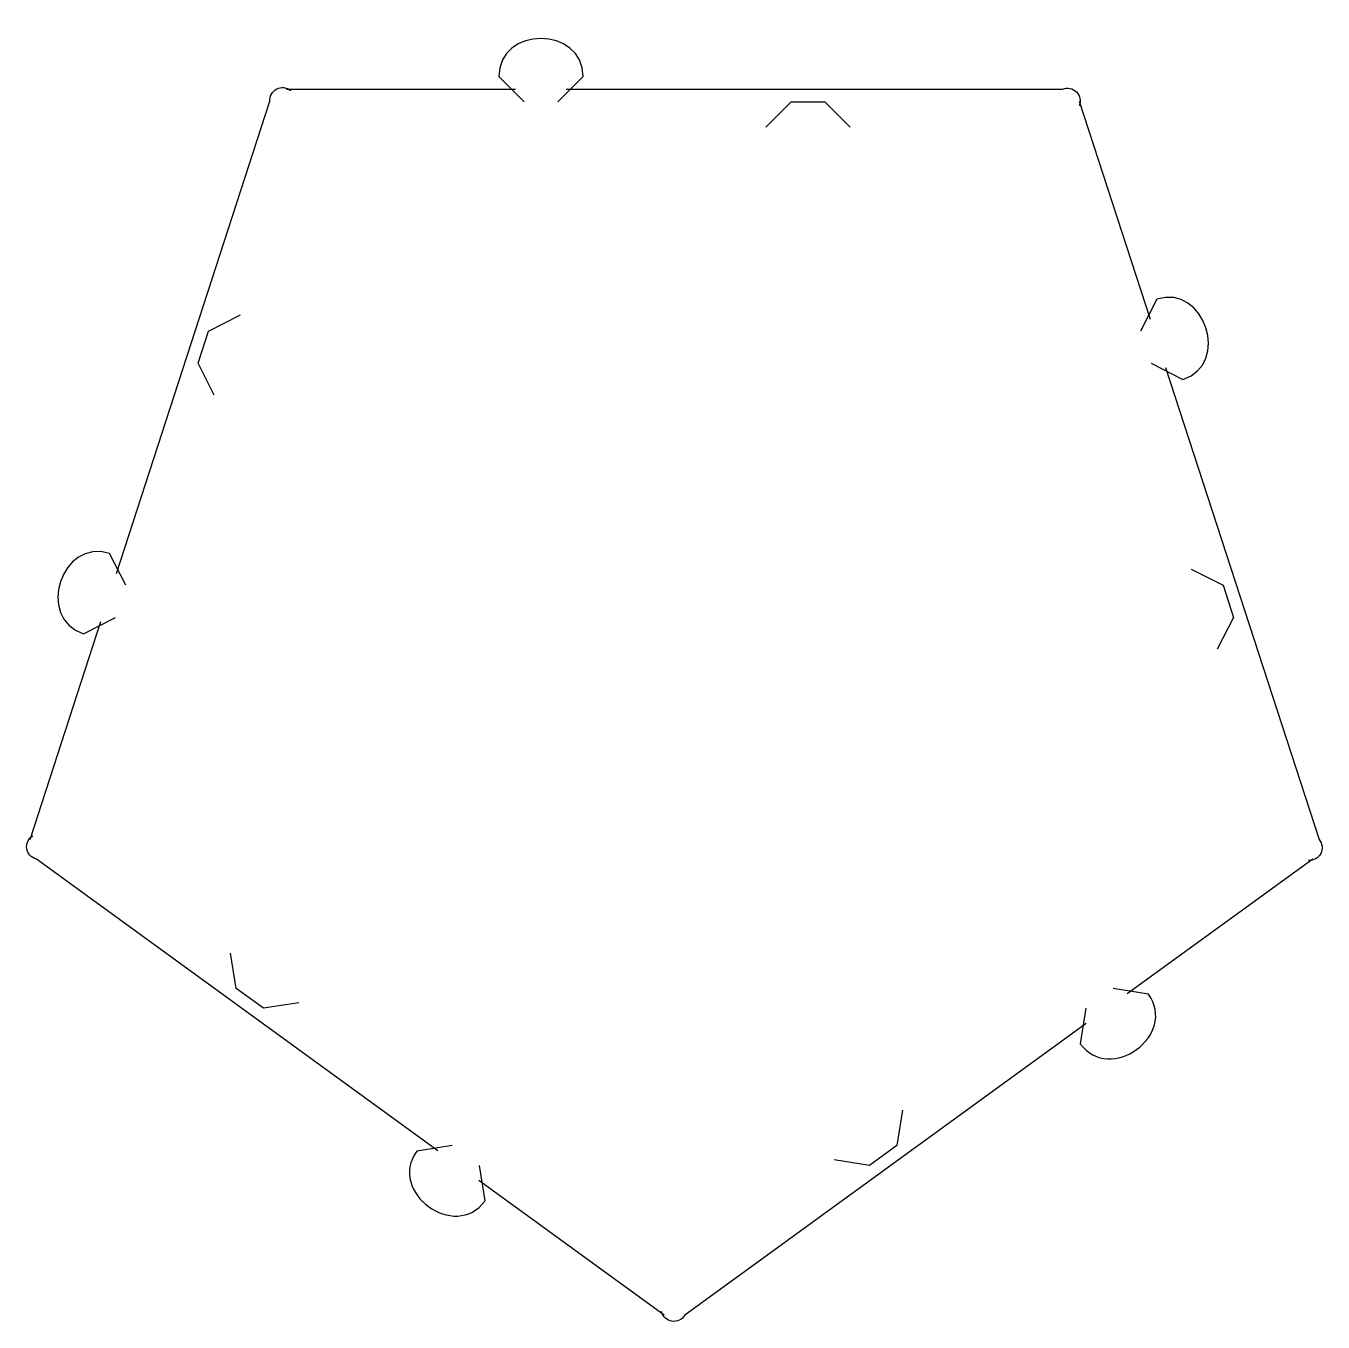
# Model space of a CAD drawing. Extents: x 0.09 to 2.26, y 1.08 to 3.25.
import ezdxf

# ---------------------------------------------------------------- set-up
doc = ezdxf.new("R2010")
doc.units = 0
doc.layers.add('Calque_1', color=7, linetype='CONTINUOUS')

msp = doc.modelspace()

# ---------------------------------------------------------------- linework, layer by layer
at = {"layer": 'Calque_1', "color": 1}
for points in [[(0.883495, 3.164851), (0.925858, 3.122488)], [(0.982342, 3.122488), (1.024705, 3.164851)], [(1.984945, 2.792085), (1.957746, 2.738705)], [(1.975201, 2.684985), (2.028581, 2.657786)], [(0.259442, 2.313419), (0.232243, 2.3668)], [(0.188607, 2.2325), (0.241987, 2.259699)], [(1.970791, 1.629353), (1.911618, 1.638725)], [(1.865921, 1.605524), (1.856549, 1.546351)], [(0.805524, 1.375884), (0.746351, 1.366512)], [(0.860593, 1.28351), (0.85122, 1.342683)]]:
    msp.add_lwpolyline(points, dxfattribs=at)
at = {"layer": 'Calque_1', "color": 5}
for points in [[(0.528117, 3.143669), (0.911716, 3.143669)], [(0.996463, 3.143669), (1.827255, 3.143669)], [(0.243661, 2.333394), (0.50039, 3.123524)], [(1.854982, 3.123524), (1.973521, 2.7587)], [(1.999709, 2.6781), (2.256438, 1.88797)], [(0.098934, 1.88797), (0.217472, 2.252794)], [(0.781649, 1.367048), (0.109524, 1.855375)], [(2.245847, 1.855375), (1.935509, 1.629901)], [(1.866947, 1.580088), (1.194822, 1.091761)], [(1.16055, 1.091761), (0.850212, 1.317234)]]:
    msp.add_lwpolyline(points, dxfattribs=at)
at = {"layer": 'Calque_1', "color": 3}
for points in [[(1.330659, 3.080124), (1.373023, 3.122488), (1.429507, 3.122488), (1.47187, 3.080124)], [(0.407368, 2.631597), (0.380169, 2.684978), (0.397623, 2.738698), (0.451004, 2.765897)], [(2.042547, 2.340624), (2.095928, 2.313425), (2.113382, 2.259706), (2.086183, 2.206325)], [(0.54863, 1.614892), (0.489457, 1.60552), (0.44376, 1.638721), (0.434388, 1.697894)], [(1.559226, 1.435061), (1.549854, 1.375888), (1.504157, 1.342687), (1.444984, 1.35206)]]:
    msp.add_lwpolyline(points, dxfattribs=at)
at = {"layer": 'Calque_1', "color": 1}
for points in [[(1.024705, 3.164851), (1.024705, 3.249577), (0.883495, 3.249577), (0.883495, 3.164851)], [(2.028581, 2.657786), (2.109161, 2.683968), (2.065525, 2.818267), (1.984945, 2.792085)], [(0.232243, 2.3668), (0.151663, 2.392981), (0.108027, 2.258682), (0.188607, 2.2325)], [(1.856549, 1.546351), (1.90635, 1.477806), (2.020592, 1.560808), (1.970791, 1.629353)], [(0.746351, 1.366512), (0.69655, 1.297967), (0.810792, 1.214965), (0.860593, 1.28351)]]:
    msp.add_open_spline(points, degree=3, dxfattribs=at)
at = {"layer": 'Calque_1', "color": 5}
for points in [[(0.511882, 3.144155), (0.519546, 3.14806), (0.528812, 3.146942), (0.535327, 3.141326)], [(0.50039, 3.123524), (0.499676, 3.132097), (0.504217, 3.140249), (0.511882, 3.144155)], [(1.827255, 3.143669), (1.835187, 3.146997), (1.844345, 3.145197), (1.850427, 3.139115)], [(1.850427, 3.139115), (1.85651, 3.133032), (1.85831, 3.123875), (1.854982, 3.115943)], [(0.093455, 1.87268), (0.092109, 1.881176), (0.096036, 1.889642), (0.10339, 1.894104)], [(0.109524, 1.855375), (0.101151, 1.857345), (0.094801, 1.864184), (0.093455, 1.87268)], [(2.256438, 1.88797), (2.262054, 1.881454), (2.263172, 1.872189), (2.259267, 1.864525)], [(2.259267, 1.864525), (2.255362, 1.85686), (2.247209, 1.852319), (2.238636, 1.853033)], [(1.173398, 1.081825), (1.164902, 1.083171), (1.158064, 1.089521), (1.156093, 1.097895)], [(1.194822, 1.091761), (1.190361, 1.084406), (1.181895, 1.08048), (1.173398, 1.081825)]]:
    msp.add_open_spline(points, degree=3, dxfattribs=at)

doc.saveas('drawing.dxf')
